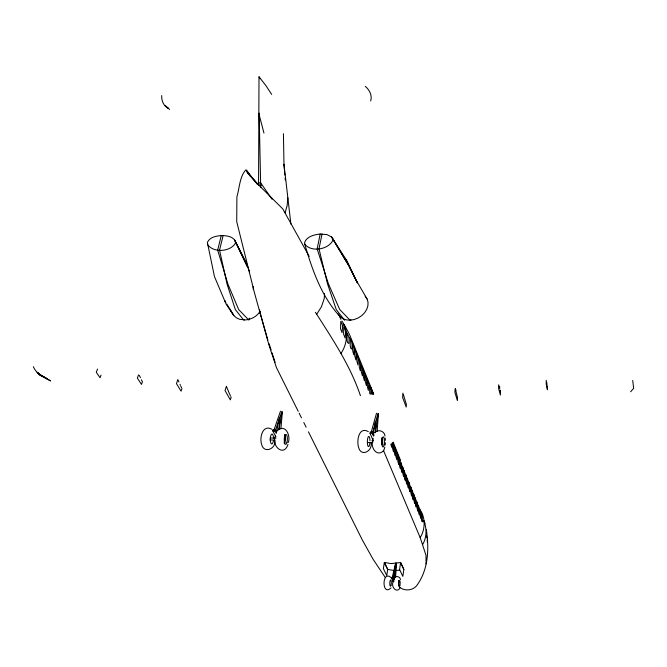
<?xml version="1.0" encoding="UTF-8"?>
<svg xmlns="http://www.w3.org/2000/svg" width="667" height="667" viewBox="0 0 667 667"><rect width="100%" height="100%" fill="white"/><g stroke="black" fill="none" stroke-linecap="round" stroke-linejoin="round"><path stroke-width="1" d="M271.702 94.464L265.941 85.659L259.004 76.788L258.554 185.551M284.2 442.796L284.967 439.661L284.434 434.626M284.325 443.855L285.326 439.761L284.776 435.234M372.628 440.92C370.36 447.399 376.93 457.345 383.308 450.909M381.749 444.097L381.983 444.781L381.832 437.685M382.158 443.605L382.058 438.586M392.613 442.805L392.538 448.299L393.413 451.517L393.688 445.456L392.946 443.13M398.532 585.651L398.591 580.724L398.474 581.366M398.674 584.992L398.724 581.224M391.963 443.096L391.696 447.34L390.82 444.097M546.248 380.257L546.19 383.867L547.44 389.736L546.707 382.174M370.835 394.255L370.944 389.511L369.385 385.142L369.785 393.872M371.853 393.747L371.894 391.854M372.078 394.28L372.119 392.396L370.277 386.368L373.253 393.697M500.542 390.629L500.383 395.064L498.599 388.369L498.733 384.792M455.094 388.961L454.902 392.504L457.379 400.358L457.529 397.582L455.361 389.128M324.529 293.505L324.229 298.541L321.502 306.662L316.708 314.265C333.317 340.287 350.492 366.158 360.422 395.664M395.523 577.772L396.423 564.924L395.481 564.941L396.423 564.924M394.572 577.755L394.989 571.827M375.554 431.624L376.155 423.495M377.105 431.624L378.381 414.349M393.171 581.841C390.42 586.818 397.382 594.222 400.158 587.444M385.176 445.014L385.351 442.705M402.943 393.071L402.61 397.457L406.203 407.053L406.395 404.485L403.36 394.539M370.977 442.321C373.22 450.959 360.972 457.57 358.546 447.215C356.537 440.795 358.804 426.23 368.267 431.582M279.381 428.939L280.207 419.643M280.874 428.931L282.341 412.398M288.361 442.429C290.67 436.176 286.035 424.27 278.289 429.765M274.746 439.795C276.997 448.357 263.974 454.31 261.689 444.564C259.23 438.019 262.598 423.962 271.794 429.256M275.321 436.101C271.094 445.506 283.633 457.554 287.969 444.489M253.152 286.56L253.343 289.645M370.694 100.95C372.436 95.456 369.46 89.82 365.283 86.335M393.03 581.699L391.596 577.622L392.996 577.697L393.772 579.315M392.913 581.449L393.822 581.582L392.888 581.474L395.673 563.09L396.273 563.031L394.147 579.515M403.843 569.526L400.617 562.548L399.583 569.476L402.826 576.405L403.852 569.485L400.617 562.548L390.995 563.607L384.334 562.423L383.367 568.643L386.752 575.554L387.694 569.41L384.584 562.94M373.161 434.842L375.379 421.644M375.046 432.908L378.272 413.615M373.295 440.862L370.035 433.25L370.26 431.941L372.553 431.991L373.762 434.851M373.545 436.16L372.328 433.308L372.553 431.991L374.02 435.634M322.044 233.917L319.009 248.791L327.455 283.683L336.26 309.571L344.656 320.243M278.531 429.556L282.208 411.647M349.158 266.5L357.412 282.95L347.107 261.122L331.599 237.01L326.988 234.601L320.185 234.034L317.142 248.899L328.381 283.7L339.728 309.538L350.05 320.177L354.11 319.551L358.071 318.026L361.656 315.699L364.616 312.731L366.75 309.338L367.909 305.753L368.026 302.218L367.083 298.983L355.736 279.506L351.075 270.277M276.296 433.475L274.929 430.924L275.196 429.64L272.995 429.581L272.728 430.865L275.93 436.827M276.421 432.441L279.498 417.525M249.325 318.084L248.874 320.077L238.703 309.613L227.981 284.25L217.675 250.083L221.277 235.509M391.996 578.414L395.398 564.274L396.031 564.074L392.905 578.622M249.6 272.044L246.59 263.365L234.384 239.536L247.457 266.842L235.368 241.337C233.35 236.735 227.597 235.885 223.137 235.559L219.543 250.142L227.113 284.275L235.343 309.58L243.63 319.993C250.067 320.085 256.662 316.95 260.047 311.364M384.851 447.123L383.892 450.175M372.461 433.442L378.031 413.407M371.202 432.266L376.513 413.24M285.051 212.79L287.143 205.603L287.861 197.874M226.396 386.31L225.037 390.528L230.332 399.867L231.124 397.399L230.807 396.64M181.966 388.553L181.082 391.162L176.463 383.658L177.889 379.49M274.045 429.781L280.482 411.164M275.112 431.182L281.866 411.564M138.553 374.829L137.369 378.131L141.496 384.425L142.438 381.774L141.396 379.765M101.034 375.104L100.05 377.747L96.281 372.319L97.507 369.051M427.322 542.254L427.205 539.77M396.306 564.474L395.398 564.274M284.759 436.868L285.059 436.118M381.924 440.212L382.208 439.711M422.603 544.639C426.838 537.477 427.005 528.381 423.787 520.777M420.143 537.544L421.669 535.026A32.725 28.789 -24.3 0 0 421.677 512.448L420.602 510.847M391.012 587.852C381.649 597.165 381.766 569.335 391.137 577.63M340.945 353.435C347.415 344.164 348.699 330.473 341.913 321.027M284.909 437.71L285.251 437.218M630.64 391.787L633.65 388.319L632.716 380.465M276.93 431.057L279.131 428.964M374.737 432.725C377.755 428.739 384.809 431.049 384.992 436.068M394.28 577.847C396.015 575.471 400.242 576.58 400.492 579.54M392.763 578.731L392.196 578.706M244.481 319.793L239.803 319.368L236.452 317.867L233.817 315.591L226.138 304.169L214.474 276.613L207.362 242.421C209.997 236.627 217.467 235.676 223.137 235.559M351.009 319.968C347.09 320.635 342.913 319.268 340.012 316.55C321.419 296.482 312.281 269.952 304.752 244.147L304.686 242.254C307.078 236.285 314.424 234.659 320.185 234.034M260.697 185.501L261.222 185.393M396.073 570.452L399.6 570.218M272.728 430.865L274.929 430.924M370.035 433.25L372.328 433.308M270.035 437.994L275.98 438.144M371.911 440.687L373.428 440.729M269.927 439.937L274.887 440.07M367.642 442.513L372.795 442.646M391.462 578.472L392.938 578.547L394.03 580.965M394.305 570.568L387.694 569.41L384.334 562.423M373.045 439.144L372.486 438.903L372.878 438.736A1.359 0.642 9.6 0 1 373.27 438.736M392.513 578.197L392.93 578.472L392.996 577.697L393.838 579.556M44.189 377.005L50.592 380.94C44.155 377.33 36.326 374.029 33.35 366.683M399.8 587.352C404.619 591.229 412.256 590.637 416.391 586.026C428.589 569.926 429.214 548.566 426.296 529.398M169.676 109.463L165.057 105.536L168.151 108.171C163.34 105.853 161.447 100.592 161.706 95.573M385.343 577.614L373.078 559.229L362.256 539.861L308.446 431.841M365.166 296.265L367.083 298.983M315.366 312.331L316.708 314.265M338.136 313.798L340.012 316.55M272.069 199.291L260.622 182.816L259.138 113.115M250.075 175.83L246.907 170.885L257.462 184.242L247.065 172.303L259.563 185.885L282.766 208.888L309.196 256.403M250.4 176.188L245.99 169.718C239.528 176.63 239.536 188.119 236.902 196.798L236.727 221.686L254.36 292.404L269.001 345.156L276.438 367.592L298.241 411.356M332.65 238.719L331.599 237.01L348.107 264.524L332.65 238.719L332.741 240.62C328.031 249.658 311.189 252.51 304.752 244.147M229.415 308.362L233.817 315.591L226.805 304.094M276.563 432.191L275.196 429.64L276.58 432.324M344.18 324.487L349.475 334.425L373.67 394.08M207.362 244.322C213.115 253.018 230.123 252.076 235.393 243.238L235.368 241.337M339.728 316.992L340.945 319.368M343.172 323.728L344.089 325.513M346.882 261.964L345.022 258.271L346.857 261.931M347.815 263.815L350.142 268.426M299.166 413.223L301.484 417.875M303.81 422.528L306.128 427.188M139.37 375.429L140.479 377.672M180.749 386.06L181.566 387.719M259.004 76.788L259.888 78.673M178.222 380.49L178.931 382.008M228.731 392.021L230.39 395.714M226.538 386.785L228.581 391.579M284.709 441.521L284.992 442.196M383.425 450.308L420.277 537.86L426.013 555.336L426.063 563.94M393.18 442.188L400.592 460.463M370.76 387.794L373.295 394.047M179.99 384.284L180.348 385.226M455.411 388.836L455.953 390.353M499.491 386.335L499.791 387.177M268.976 343.555L271.119 349.925M272.061 352.851L275.112 362.323M259.23 185.259L258.479 182.875L260.622 182.816L260.747 187.527M372.836 394.172L372.494 392.805M259.988 312.323L267.792 339.878M284.476 442.254L284.692 443.155M259.171 114.874L263.957 133.058M500.008 390.045L500.492 392.188M499.216 386.226L499.733 388.611M259.471 309.538L260.422 314.232M426.555 535.976L426.88 537.869M290.887 224.054L283.975 164.224L283.433 133.733M284.075 165.091L283.975 164.224L284.275 169.068M284.459 171.052L284.826 175.021M285.101 178.006L285.284 179.99M259.121 114.874L259.171 115.441M385.259 438.077L385.384 440.337M369.86 443.28A5.094 1.317 -88.5 0 1 367.734 445.456A5.094 1.317 -88.5 0 1 368.109 437.135A5.094 1.317 -88.5 0 1 369.985 440.662M273.387 440.72A4.994 1.609 -88.4 0 1 270.785 442.846A4.994 1.609 -88.4 0 1 271.219 434.692A4.994 1.609 -88.4 0 1 273.52 438.152M420.043 510.288L420.035 515.483L420.785 518.326L420.96 512.531L419.685 508.946L420.043 510.288M421.486 513.832L421.486 519.018L422.228 521.836L422.394 516.066L421.127 512.498L421.486 513.832M416.375 501.259L416.183 507.095L415.416 504.194L415.074 497.599L416.375 501.259M417.125 503.093L417.108 508.321L417.867 511.205L418.051 505.386L416.758 501.751L417.125 503.093M418.593 506.703L418.576 511.923L419.335 514.782L419.51 508.971L418.226 505.361L418.593 506.703M412.423 491.537L412.398 496.823L413.181 499.766L413.382 493.897L412.064 490.195L412.423 491.537M413.94 495.256L413.915 500.525L414.691 503.452L414.882 497.59L413.573 493.913L413.94 495.256M408.579 482.074L408.354 487.994L407.554 484.984L407.229 478.297L408.579 482.074M409.146 483.475L409.113 488.794L409.913 491.787L410.122 485.884L408.788 482.124L409.146 483.475M410.897 487.785L410.872 493.088L411.656 496.048L411.864 490.17L410.538 486.435L410.897 487.785M404.435 471.886L404.394 477.255L405.211 480.307L405.436 474.354L404.077 470.535L404.435 471.886M406.02 475.788L405.978 481.132L406.787 484.167L407.012 478.231L405.661 474.437L406.02 475.788M400.567 462.381L400.317 468.376L399.483 465.249L399.174 458.479L400.567 462.381M401.167 463.848L401.117 469.251L401.943 472.353L402.193 466.366L400.809 462.489L401.167 463.848M402.785 467.825L402.735 473.203L403.56 476.288L403.793 470.318L402.426 466.466L402.785 467.825M397.048 453.718L396.782 459.755L395.931 456.578L395.639 449.766L397.048 453.718M397.882 455.778L397.824 461.214L398.674 464.365L398.933 458.346L397.532 454.427L397.882 455.778M394.314 446.982L394.247 452.459L395.106 455.653L395.373 449.608L393.955 445.631L394.314 446.982M366.783 379.273L366.383 385.568L365.391 381.949L365.199 374.846L366.783 379.273M367.5 381.049L367.367 386.785L368.351 390.37L368.743 384.092L367.167 379.69L367.5 381.049M362.806 369.485L362.389 375.813L361.372 372.136L361.189 364.991L362.806 369.485M363.54 371.302L363.39 377.072L364.399 380.724L364.807 374.412L363.207 369.943L363.54 371.302M359.43 361.197L359.271 367L360.297 370.71L360.722 364.365L359.096 359.838L359.43 361.197M356.328 353.56L355.878 359.938L354.827 356.153L354.677 348.958L356.328 353.56M357.087 355.436L356.92 361.256L357.962 365.007L358.396 358.646L356.762 354.077L357.087 355.436M352.118 343.213L351.934 349.083C349.074 348.924 350.775 341.187 350.175 338.544L352.118 343.213M352.901 345.131L352.718 350.992L353.777 354.811L354.235 348.416L352.576 343.78L352.901 345.131M349.116 337.544L348.924 343.538C345.773 343.146 347.632 335.634 347.123 332.941L349.116 337.544M345.739 331.349L345.106 338.036L343.588 334.117L343.763 326.847L345.739 331.349M342.738 325.838L342.063 332.666L340.529 328.706L340.779 321.419L342.738 325.838M424.145 521.16L424.821 523.495L424.17 521.219M47.374 378.956L40.745 375.563L37.202 372.428L40.745 375.563L37.694 372.903L41.838 376.205L38.194 373.345L47.374 378.956M225.713 302.284L224.654 300.55L225.729 302.326M399.825 585.726A3.135 0.725 -87.3 0 0 399.725 580.49A3.135 0.725 -87.3 0 0 398.666 584.35A3.135 0.725 -87.3 0 0 399.825 585.726M390.987 585.242A3.135 0.742 -87.2 0 0 390.887 580.015A3.135 0.742 -87.2 0 0 389.795 583.867A3.135 0.742 -87.2 0 0 390.987 585.242M384.092 444.864A5.111 1.267 -88.6 0 0 383.35 436.835A5.111 1.267 -88.6 0 0 381.916 444.072A5.111 1.267 -88.6 0 0 384.092 444.864M287.018 442.271A5.011 1.567 -88.4 0 0 286.076 434.392A5.011 1.567 -88.4 0 0 284.334 441.479A5.011 1.567 -88.4 0 0 287.018 442.271"/></g></svg>
